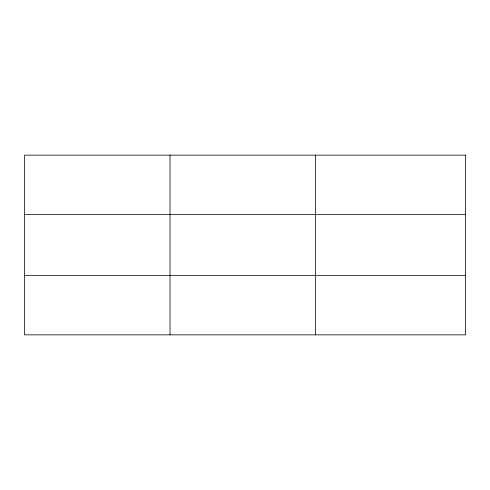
<?xml version="1.0" encoding="UTF-8"?>
<svg xmlns="http://www.w3.org/2000/svg" width="490" height="490" viewBox="0 0 490 490"><rect width="100%" height="100%" fill="white"/><g stroke="black" fill="none" stroke-linecap="round" stroke-linejoin="round"><path stroke-width="0.73" d="M170.03 155.146L170.03 334.854M315.56 155.146L315.56 334.854M24.5 214.449L465.5 214.449M24.5 275.552L465.5 275.552M465.5 155.146L465.5 334.854L24.5 334.854L24.5 155.146L465.5 155.146"/></g></svg>
